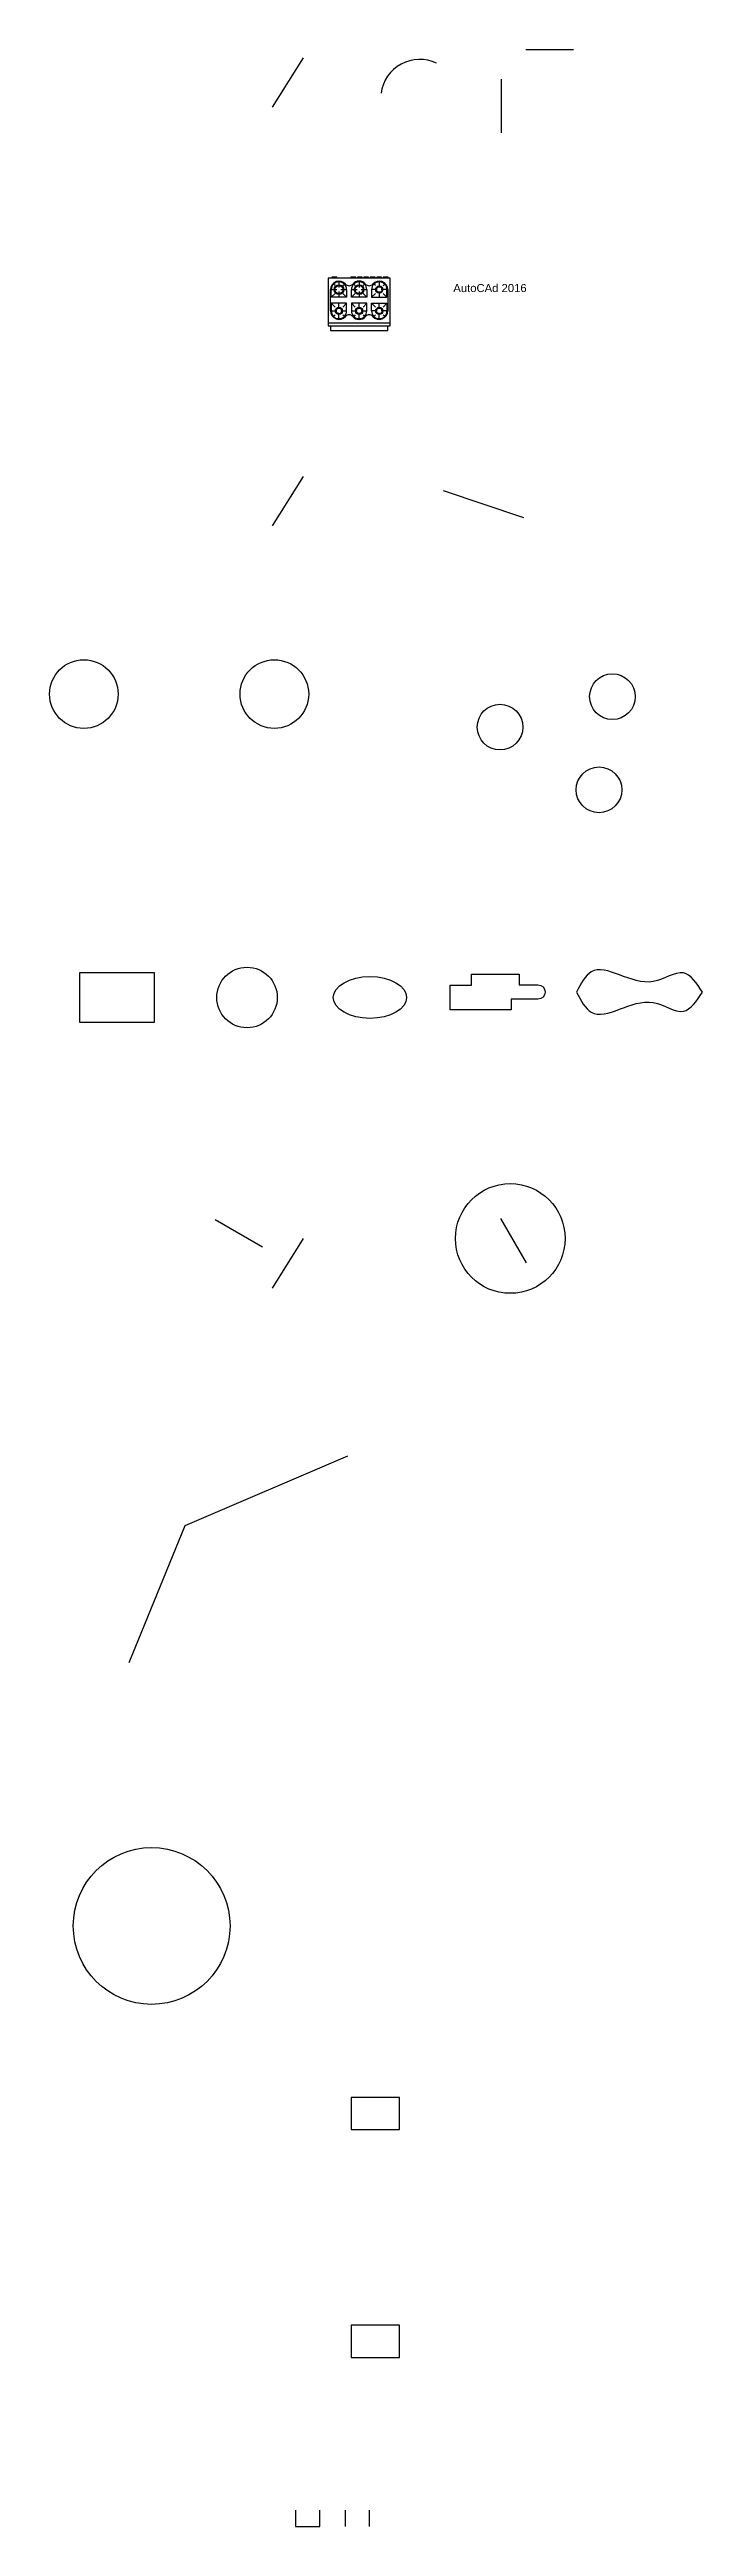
# Model space of a CAD drawing. Header units: millimetres. Extents: x 3172 to 3981, y -847 to 2220.
import ezdxf

# ---------------------------------------------------------------- set-up
doc = ezdxf.new("R2010")
doc.units = ezdxf.units.MM
doc.styles.get("Standard").update_dxf_attribs({"font": 'arial.ttf'})

# ---------------------------------------------------------------- blocks, each defined once
blk = doc.blocks.new('fogao')
for p, q in [((-33.8, 64.5), (-38.5, 64.5)), ((-38.5, 64.5), (-38.5, 5.5)), ((-27.8, 66), (-33.8, 66)), ((-33.8, 66), (-33.8, 64.5)), ((-27.8, 64.5), (-33.8, 64.5)), ((-27.8, 64.5), (-27.8, 66)), ((-10.2, 64.5), (-27.8, 64.5)), ((-4.2, 66), (-10.2, 66)), ((-10.2, 66), (-10.2, 64.5)), ((-4.2, 64.5), (-10.2, 64.5)), ((-4.2, 64.5), (-4.2, 66)), ((-2.2, 64.5), (-4.2, 64.5)), ((3.8, 66), (-2.2, 66)), ((-2.2, 66), (-2.2, 64.5)), ((3.8, 64.5), (-2.2, 64.5)), ((3.8, 64.5), (3.8, 66)), ((5.8, 64.5), (3.8, 64.5)), ((11.8, 66), (5.8, 66)), ((5.8, 66), (5.8, 64.5)), ((11.8, 64.5), (5.8, 64.5)), ((11.8, 64.5), (11.8, 66)), ((13.8, 64.5), (11.8, 64.5)), ((19.8, 66), (13.8, 66)), ((13.8, 66), (13.8, 64.5)), ((19.8, 64.5), (13.8, 64.5)), ((19.8, 64.5), (19.8, 66)), ((21.8, 64.5), (19.8, 64.5)), ((27.8, 66), (21.8, 66)), ((21.8, 66), (21.8, 64.5)), ((27.8, 64.5), (21.8, 64.5)), ((27.8, 64.5), (27.8, 66)), ((29.8, 64.5), (27.8, 64.5)), ((35.8, 66), (29.8, 66)), ((29.8, 66), (29.8, 64.5)), ((35.8, 64.5), (29.8, 64.5)), ((35.8, 64.5), (35.8, 66)), ((38.5, 64.5), (35.8, 64.5)), ((38.5, 5.5), (38.5, 64.5)), ((-35.5, 24), (-35.5, 50.5)), ((-34.5, 41), (-34.5, 50.5)), ((-34.5, 50.5), (-27.5, 50.5)), ((-29.9, 45.6), (-34.5, 41)), ((-15.5, 41), (-34.5, 41)), ((-29.9, 28.9), (-34.5, 33.5)), ((-15.5, 33.5), (-34.5, 33.5)), ((-34.5, 33.5), (-34.5, 24)), ((-29.9, 55.4), (-31.7, 57.2)), ((-25, 60), (-25, 53)), ((-25, 48), (-25, 41)), ((-25, 26.5), (-25, 33.5)), ((-22.5, 50.5), (-15.5, 50.5)), ((-20.1, 55.4), (-18.3, 57.2)), ((-20.1, 45.6), (-15.5, 41)), ((-20.1, 28.9), (-15.5, 33.5)), ((-15.5, 50.5), (-15.5, 41)), ((-15.5, 24), (-15.5, 33.5)), ((-9.5, 41), (-9.5, 50.5)), ((-9.5, 50.5), (-2.5, 50.5)), ((-4.9, 45.6), (-9.5, 41)), ((9.5, 41), (-9.5, 41)), ((9.5, 33.5), (-9.5, 33.5)), ((-9.5, 33.5), (-9.5, 24)), ((-4.9, 28.9), (-9.5, 33.5)), ((-4.9, 55.4), (-6.7, 57.2)), ((0, 60), (0, 53)), ((0, 48), (0, 41)), ((0, 26.5), (0, 33.5)), ((2.5, 50.5), (9.5, 50.5)), ((4.9, 55.4), (6.7, 57.2)), ((4.9, 45.6), (9.5, 41)), ((4.9, 28.9), (9.5, 33.5)), ((9.5, 50.5), (9.5, 41)), ((9.5, 24), (9.5, 33.5)), ((22.5, 50.5), (15.5, 50.5)), ((15.5, 50.5), (15.5, 41)), ((20.1, 45.6), (15.5, 41)), ((15.5, 41), (34.5, 41)), ((15.5, 24), (15.5, 33.5)), ((15.5, 33.5), (34.5, 33.5)), ((20.1, 28.9), (15.5, 33.5)), ((20.1, 55.4), (18.3, 57.2)), ((25, 60), (25, 53)), ((25, 48), (25, 41)), ((25, 26.5), (25, 33.5)), ((34.5, 50.5), (27.5, 50.5)), ((29.9, 55.4), (31.7, 57.2)), ((29.9, 45.6), (34.5, 41)), ((29.9, 28.9), (34.5, 33.5)), ((34.5, 41), (34.5, 50.5)), ((34.5, 33.5), (34.5, 24)), ((35.5, 50.5), (35.5, 24)), ((-38.5, 9.5), (38.5, 9.5)), ((-38.5, 5.5), (-35.5, 5.5)), ((-35.5, 5.5), (35.5, 5.5)), ((-35.5, 5.5), (-35.5, 0)), ((-35.5, 0), (35.5, 0)), ((-34.5, 24), (-27.5, 24)), ((-29.9, 19.1), (-31.7, 17.3)), ((-25, 14.5), (-25, 21.5)), ((-22.5, 24), (-15.5, 24)), ((-20.1, 19.1), (-18.3, 17.3)), ((-9.5, 24), (-2.5, 24)), ((-4.9, 19.1), (-6.7, 17.3)), ((0, 14.5), (0, 21.5)), ((2.5, 24), (9.5, 24)), ((4.9, 19.1), (6.7, 17.3)), ((22.5, 24), (15.5, 24)), ((20.1, 19.1), (18.3, 17.3)), ((25, 14.5), (25, 21.5)), ((34.5, 24), (27.5, 24)), ((29.9, 19.1), (31.7, 17.3)), ((35.5, 0), (35.5, 5.5)), ((35.5, 5.5), (38.5, 5.5))]:
    blk.add_line(p, q)
for centre, radius in [((-25, 50.5), 6), ((-25, 50.5), 5), ((0, 50.5), 6), ((0, 50.5), 5), ((25, 50.5), 4.5), ((25, 50.5), 3.5), ((-25, 24), 4.5), ((-25, 24), 3.5), ((0, 24), 4.5), ((0, 24), 3.5), ((25, 24), 4.5), ((25, 24), 3.5)]:
    blk.add_circle(centre, radius)
for centre, radius, start, end in [((-25, 50.5), 10.5, 40.7491, 180), ((-25, 50.5), 9.5, 0, 180), ((-12.5, 61.3), 6, 220.7491, 319.2509), ((0, 50.5), 9.5, 0, 180), ((0, 50.5), 10.5, 40.7491, 139.2509), ((12.5, 61.3), 6, 220.7491, 319.2509), ((25, 50.5), 9.5, 0, 180), ((25, 50.5), 10.5, 0, 139.2509), ((-25, 24), 10.5, 180, 319.2509), ((-25, 24), 9.5, 180, 0), ((-12.5, 13.2), 6, 40.7491, 139.2509), ((0, 24), 9.5, 180, 0), ((0, 24), 10.5, 220.7491, 319.2509), ((12.5, 13.2), 6, 40.7491, 139.2509), ((25, 24), 9.5, 180, 0), ((25, 24), 10.5, 220.7491, 0)]:
    blk.add_arc(centre, radius, start, end)

msp = doc.modelspace()

# ---------------------------------------------------------------- linework, layer by layer
for p, q in [((3448.4, 2148.6), (3486.9, 2210)), ((3762.2, 2220.1), (3821.4, 2220.1)), ((3732.3, 2116.8), (3732.3, 2183.3)), ((3448.4, 1630.2), (3486.9, 1691.5)), ((3660.1, 1674.2), (3759.5, 1640.7)), ((3436.1, 737.1), (3377.5, 771)), ((3731.1, 772.7), (3762.6, 718)), ((3448.4, 686.6), (3486.9, 748)), ((3340.2, 392.7), (3541.7, 478.8)), ((3271, 222.9), (3340.2, 392.7)), ((3477.1, -826.7), (3477.1, -846.7)), ((3507.1, -846.7), (3507.1, -826.7)), ((3538.5, -826.7), (3538.5, -846.7)), ((3568.5, -846.7), (3568.5, -826.7)), ((3477.1, -846.7), (3507.1, -846.7))]:
    msp.add_line(p, q)
for points in [[(3209.6, 1077.5), (3301.7, 1077.5), (3301.7, 1015.3), (3209.6, 1015.3)], [(3545.8, -355.4), (3605.8, -355.4), (3605.8, -315.4), (3545.8, -315.4)], [(3545.8, -637.4), (3605.8, -637.4), (3605.8, -597.4), (3545.8, -597.4)]]:
    msp.add_lwpolyline(points, close=True)
msp.add_lwpolyline([(3668.5, 1031.3), (3668.5, 1061.5), (3694.9, 1061.5), (3694.9, 1075.3), (3754.1, 1075.3), (3754.1, 1062), (3777.4, 1062, -1), (3777.4, 1044.3), (3744.1, 1044.3), (3744.1, 1031.3), (3668.5, 1031.3)], format="xyb")
for centre, radius in [((3214.7, 1422), 42.5), ((3450.8, 1422), 42.5), ((3869.6, 1418.9), 28.3), ((3730.4, 1381.2), 28.3), ((3853, 1303.5), 28.3), ((3416.9, 1046.4), 37.5), ((3743.1, 748), 67.9), ((3298.7, -103.2), 97.1)]:
    msp.add_circle(centre, radius)
msp.add_arc((3630.8, 2159.7), 48.2, 64.2013, 172.5521)
msp.add_ellipse((3569.2, 1046.4), major_axis=(-45.4, 0), ratio=0.570557)
msp.add_open_spline([(3981.2, 1053.1), (3973.9, 1042.1), (3958.2, 1018.4), (3908, 1058.7), (3849.6, 1006.2), (3830.6, 1042.7), (3825.2, 1053.1), (3830.6, 1063.5), (3849.6, 1100), (3908, 1047.5), (3958.2, 1087.8), (3973.9, 1064.1), (3981.2, 1053.1)], degree=3, knots=[0, 0, 0, 0, 33.583579, 72.29939, 150.198492, 181.131292, 181.131292, 181.131292, 212.064092, 289.963193, 328.679005, 362.262584, 362.262584, 362.262584, 362.262584])

# ---------------------------------------------------------------- block references
msp.add_blockref('fogao', (3555.8, 1872.4))

# ---------------------------------------------------------------- texts
at = {"insert": (3672.5, 1929.8), "char_height": 10, "attachment_point": 1}
msp.add_mtext_dynamic_manual_height_columns('AutoCAd 2016', width=111.288, gutter_width=17.5, heights=[0], dxfattribs=at)

doc.saveas('drawing.dxf')
